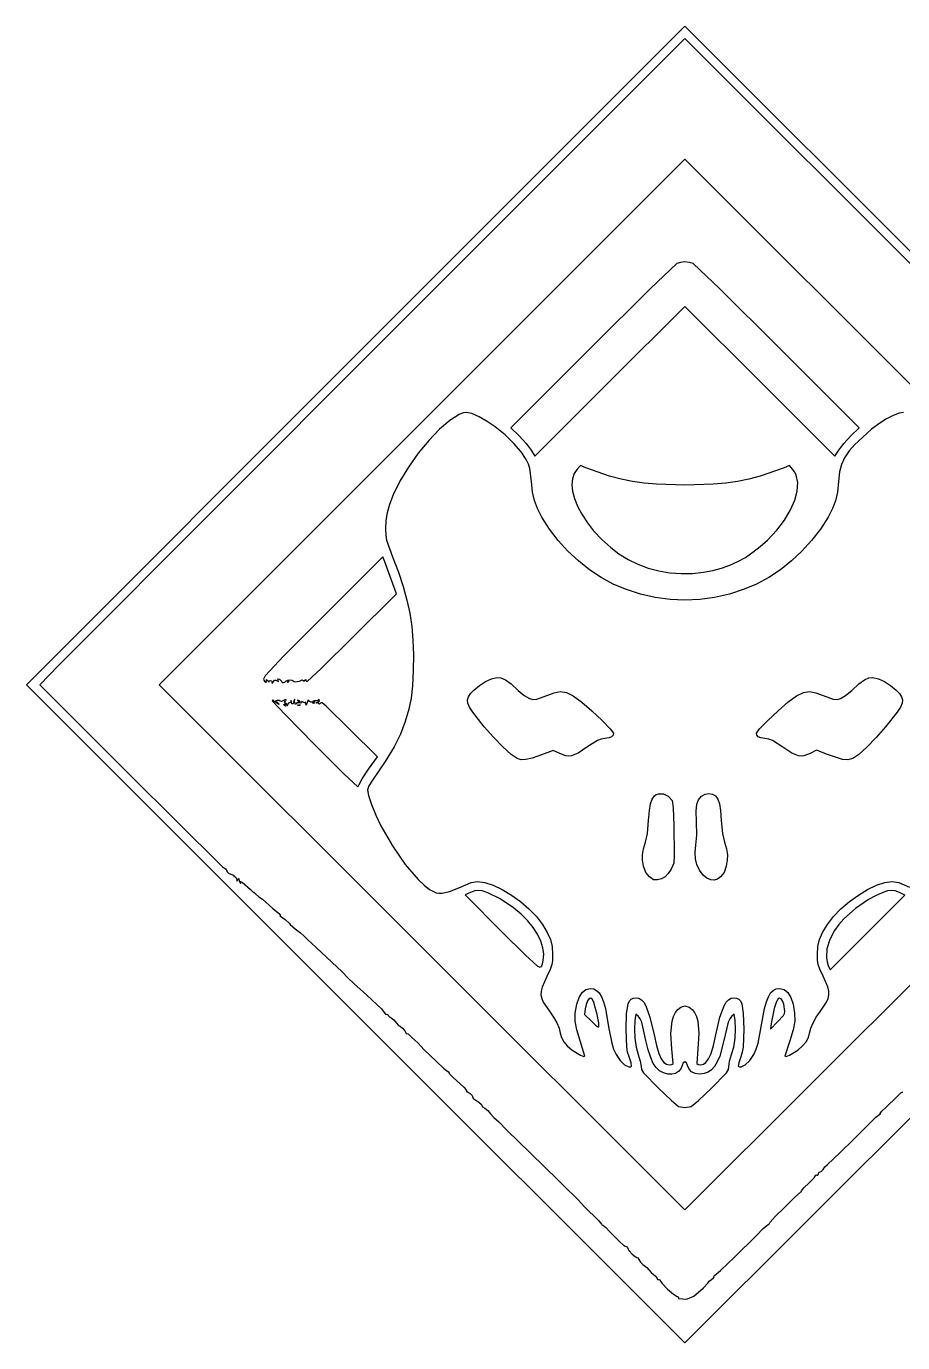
# Model space of a CAD drawing. Extents: x 247 to 565, y 428 to 746.
# Drawn here: x 247.3 to 458.4, y 428.4 to 745.5 of the extents above; entities that cross this region are included whole.
import ezdxf

# ---------------------------------------------------------------- set-up
doc = ezdxf.new("R2010")
doc.units = 0

msp = doc.modelspace()

# ---------------------------------------------------------------- linework, layer by layer
at = {"layer": 'Calque 1'}
for p, q in [((326.6513, 666.2106), (405.96, 745.5193)), ((405.96, 745.5193), (485.2688, 666.2106)), ((405.95995, 742.6081), (332.78605, 669.451)), ((479.13385, 669.451), (405.95995, 742.6081)), ((342.6586, 650.2033), (405.96, 713.5047)), ((405.96, 713.5047), (469.2614, 650.2033)), ((404.01597, 688.3705), (397.678202, 682.3415)), ((404.923717, 688.655519), (404.01597, 688.3705)), ((405.96036, 688.750525), (404.923717, 688.655519)), ((406.997003, 688.655519), (405.96036, 688.750525)), ((407.90475, 688.3705), (406.997003, 688.655519)), ((414.242487, 682.3415), (407.90475, 688.3705)), ((397.678202, 682.3415), (383.61137, 668.4021)), ((428.30935, 668.4021), (414.242487, 682.3415)), ((387.90255, 660.0133), (405.96035, 678.0493)), ((405.96035, 678.0493), (424.01817, 660.0133)), ((332.78605, 669.451), (255.08295, 591.5799)), ((247.3426, 586.9018), (326.6513, 666.2106)), ((383.61137, 668.4021), (364.04047, 648.8295)), ((447.88025, 648.8295), (428.30935, 668.4021)), ((369.84475, 641.9774), (387.90255, 660.0133)), ((424.01817, 660.0133), (442.07597, 641.9774)), ((279.3572, 586.9018), (342.6586, 650.2033)), ((349.346115, 650.601392), (346.879181, 648.469035)), ((351.549696, 652.004701), (349.346115, 650.601392)), ((352.506968, 652.38138), (351.549696, 652.004701)), ((353.34349, 652.5139), (352.506968, 652.38138)), ((354.604051, 652.231602), (353.34349, 652.5139)), ((356.363226, 651.467812), (354.604051, 652.231602)), ((358.346113, 650.360017), (356.363226, 651.467812)), ((360.27781, 649.0457), (358.346113, 650.360017)), ((454.52056, 650.946475), (452.8641, 649.92)), ((456.14083, 651.7715), (454.52056, 650.946475)), ((457.55974, 652.319175), (456.14083, 651.7715)), ((458.61212, 652.5136), (457.55974, 652.319175)), ((346.879181, 648.469035), (344.295324, 645.772687)), ((362.629935, 647.099586), (360.27781, 649.0457)), ((364.769121, 645.014337), (362.629935, 647.099586)), ((364.04047, 648.8295), (366.01657, 646.8586)), ((445.90415, 646.8586), (447.88025, 648.8295)), ((450.917625, 648.444341), (448.763196, 646.58815)), ((452.8641, 649.92), (450.917625, 648.444341)), ((344.295324, 645.772687), (341.740975, 642.677411)), ((366.519292, 642.97662), (364.769121, 645.014337)), ((366.01657, 646.8586), (367.68421, 645.03925)), ((367.68421, 645.03925), (368.91871, 643.4326)), ((443.00201, 643.4326), (444.236502, 645.03925)), ((444.236502, 645.03925), (445.90415, 646.8586)), ((446.823577, 644.734509), (445.52153, 643.2665)), ((448.763196, 646.58815), (446.823577, 644.734509)), ((341.740975, 642.677411), (339.362565, 639.348264)), ((367.70437, 641.1731), (366.519292, 642.97662)), ((368.268459, 640.015845), (367.70437, 641.1731)), ((368.91871, 643.4326), (369.84475, 641.9774)), ((442.07597, 641.9774), (443.00201, 643.4326)), ((444.368986, 641.544406), (443.636387, 639.967475)), ((445.52153, 643.2665), (444.368986, 641.544406)), ((339.362565, 639.348264), (337.306527, 635.950307)), ((368.604735, 639.012162), (368.268459, 640.015845)), ((368.97389, 635.8814), (368.604735, 639.012162)), ((379.290358, 637.75786), (378.856447, 636.502366)), ((380.0252, 638.8396), (379.290358, 637.75786)), ((380.78023, 639.6846), (380.0252, 638.8396)), ((382.05939, 639.1838), (380.78023, 639.6846)), ((387.826304, 637.180497), (382.05939, 639.1838)), ((429.86139, 639.1838), (424.094458, 637.180497)), ((431.14055, 639.6846), (429.86139, 639.1838)), ((431.89557, 638.8396), (431.14055, 639.6846)), ((432.40039, 638.154633), (431.89557, 638.8396)), ((432.774798, 637.382823), (432.40039, 638.154633)), ((433.143277, 635.609442), (432.774798, 637.382823)), ((443.202188, 638.185831), (442.94484, 635.8496)), ((443.636387, 639.967475), (443.202188, 638.185831)), ((337.306527, 635.950307), (335.71929, 632.6486)), ((369.250937, 633.323145), (368.97389, 635.8814)), ((378.856447, 636.502366), (378.721587, 635.083095)), ((378.721587, 635.083095), (378.883897, 633.510025)), ((390.564979, 636.45179), (387.826304, 637.180497)), ((393.312127, 635.8866), (390.564979, 636.45179)), ((396.146496, 635.471091), (393.312127, 635.8866)), ((399.146832, 635.191428), (396.146496, 635.471091)), ((405.96039, 634.9843), (399.146832, 635.191428)), ((412.773904, 635.191428), (405.96039, 634.9843)), ((415.774237, 635.471091), (412.773904, 635.191428)), ((418.608611, 635.8866), (415.774237, 635.471091)), ((421.35577, 636.45179), (418.608611, 635.8866)), ((424.094458, 637.180497), (421.35577, 636.45179)), ((433.022801, 633.580993), (433.143277, 635.609442)), ((442.94484, 635.8496), (442.667924, 633.309631)), ((335.71929, 632.6486), (334.830801, 630.294459)), ((369.700307, 631.254987), (369.250937, 633.323145)), ((370.416359, 629.355711), (369.700307, 631.254987)), ((378.883897, 633.510025), (379.341499, 631.793133)), ((379.341499, 631.793133), (380.092512, 629.942397)), ((431.402157, 629.005037), (432.435162, 631.359012)), ((432.435162, 631.359012), (433.022801, 633.580993)), ((442.217851, 631.248875), (441.501725, 629.352106)), ((442.667924, 633.309631), (442.217851, 631.248875)), ((334.262902, 628.306), (333.961776, 626.444816)), ((334.830801, 630.294459), (334.262902, 628.306)), ((371.49345, 627.3041), (370.416359, 629.355711)), ((380.092512, 629.942397), (381.135055, 627.967793)), ((381.135055, 627.967793), (382.46725, 625.8793)), ((429.945577, 626.580602), (431.402157, 629.005037)), ((441.501725, 629.352106), (440.42665, 627.3041)), ((333.961776, 626.444816), (333.8736, 624.4725)), ((373.339023, 624.412715), (371.49345, 627.3041)), ((382.46725, 625.8793), (383.974294, 623.988505)), ((428.087216, 624.147244), (429.945577, 626.580602)), ((440.42665, 627.3041), (438.581075, 624.412715)), ((333.8736, 624.4725), (333.90475, 622.962575)), ((333.90475, 622.962575), (334.095714, 621.731125)), ((334.095714, 621.731125), (335.54692, 617.7257)), ((375.444064, 621.668909), (373.339023, 624.412715)), ((377.775525, 619.10118), (375.444064, 621.668909)), ((383.974294, 623.988505), (385.954871, 621.902587)), ((385.954871, 621.902587), (388.088241, 619.937402)), ((424.110986, 620.194478), (425.84887, 621.7665)), ((425.84887, 621.7665), (428.087216, 624.147244)), ((436.476036, 621.668909), (434.144579, 619.10118)), ((438.581075, 624.412715), (436.476036, 621.668909)), ((380.300361, 616.738025), (377.775525, 619.10118)), ((388.088241, 619.937402), (390.05366, 618.4088)), ((390.05366, 618.4088), (392.282885, 617.054599)), ((420.544436, 617.601509), (422.347415, 618.808452)), ((422.347415, 618.808452), (424.110986, 620.194478)), ((434.144579, 619.10118), (431.619746, 616.738025)), ((333.17408, 617.6937), (319.28468, 603.817)), ((333.68238, 616.5079), (333.17408, 617.6937)), ((335.32603, 612.0683), (333.68238, 616.5079)), ((335.54692, 617.7257), (336.939306, 614.027085)), ((382.985528, 614.607942), (380.300361, 616.738025)), ((392.282885, 617.054599), (394.647711, 615.920816)), ((394.647711, 615.920816), (397.126247, 615.012168)), ((414.761867, 614.986055), (416.765381, 615.697224)), ((416.765381, 615.697224), (418.688331, 616.566737)), ((418.688331, 616.566737), (420.544436, 617.601509)), ((431.619746, 616.738025), (428.934583, 614.607942)), ((336.46138, 608.8145), (335.32603, 612.0683)), ((336.939306, 614.027085), (338.07966, 610.584414)), ((385.797978, 612.739428), (382.985528, 614.607942)), ((388.704668, 611.160982), (385.797978, 612.739428)), ((397.126247, 615.012168), (399.6966, 614.333375)), ((399.6966, 614.333375), (402.33688, 613.889154)), ((402.33688, 613.889154), (405.025194, 613.684222)), ((405.025194, 613.684222), (407.739651, 613.723298)), ((407.739651, 613.723298), (410.45836, 614.0111)), ((410.45827, 614.0111), (412.66407, 614.426318)), ((410.45836, 614.0111), (410.45827, 614.0111)), ((412.66407, 614.426318), (414.761867, 614.986055)), ((426.122133, 612.739428), (423.215441, 611.160982)), ((428.934583, 614.607942), (426.122133, 612.739428)), ((338.07966, 610.584414), (338.984034, 607.30952)), ((391.67255, 609.9011), (388.704668, 611.160982)), ((395.239259, 608.762178), (391.67255, 609.9011)), ((420.24755, 609.9011), (416.680854, 608.762178)), ((423.215441, 611.160982), (420.24755, 609.9011)), ((325.90228, 598.2529), (336.46138, 608.8145)), ((338.984034, 607.30952), (339.668476, 604.114237)), ((398.810399, 607.948662), (395.239259, 608.762178)), ((402.384494, 607.460553), (398.810399, 607.948662)), ((405.960065, 607.29785), (402.384494, 607.460553)), ((409.535634, 607.460553), (405.960065, 607.29785)), ((413.109723, 607.948662), (409.535634, 607.460553)), ((416.680854, 608.762178), (413.109723, 607.948662)), ((319.28468, 603.817), (309.313005, 593.757612)), ((339.668476, 604.114237), (340.149039, 600.9104)), ((340.149039, 600.9104), (340.441774, 597.609842)), ((318.347377, 590.79385), (325.90228, 598.2529)), ((340.441774, 597.609842), (340.56273, 594.124397)), ((309.313005, 593.757612), (304.84288, 589.0587)), ((340.56273, 594.124397), (340.52796, 590.3659)), ((255.08295, 591.5799), (250.55381, 586.8658)), ((315.01118, 587.6914), (318.347377, 590.79385)), ((340.52796, 590.3659), (340.361669, 586.623511)), ((326.585, 507.659), (247.3426, 586.9018)), ((250.55381, 586.8658), (272.48001, 564.9385)), ((342.5923, 523.6664), (279.3572, 586.9018)), ((304.84288, 589.0587), (304.441269, 588.245987)), ((304.441269, 588.245987), (304.500865, 588.004308)), ((304.500865, 588.004308), (304.72239, 587.7452)), ((304.72239, 587.7452), (305.088111, 587.456675)), ((305.088111, 587.456675), (305.15426, 587.8172)), ((305.15426, 587.8172), (305.210146, 588.184725)), ((305.210146, 588.184725), (305.57075, 587.8072)), ((305.57075, 587.8072), (305.815689, 587.5416)), ((305.814077, 587.8627), (306.06468, 587.955)), ((305.81972, 587.6243), (305.814077, 587.8627)), ((305.815689, 587.5416), (305.81972, 587.6243)), ((306.06468, 587.955), (306.362137, 587.819012)), ((306.362137, 587.819012), (306.49806, 587.492)), ((306.49806, 587.492), (306.54513, 587.202125)), ((306.54513, 587.202125), (306.67002, 587.426)), ((306.67002, 587.426), (307.10328, 588.0062)), ((307.10324, 588.0111), (307.416842, 588.047787)), ((307.10328, 588.0062), (307.10324, 588.0111)), ((307.416842, 588.047787), (307.77456, 587.8789)), ((307.77456, 587.8789), (308.05581, 587.713137)), ((307.98783, 588.0324), (307.938405, 588.36605)), ((307.938405, 588.36605), (308.33517, 588.2215)), ((308.05581, 587.713137), (307.98783, 588.0324)), ((308.33517, 588.2215), (308.85838, 587.6862)), ((308.85838, 587.6862), (308.971974, 587.479772)), ((308.971974, 587.479772), (309.249449, 587.4429)), ((309.249449, 587.4429), (309.595847, 587.562928)), ((309.595847, 587.562928), (309.91621, 587.8272)), ((309.91621, 587.8272), (310.299896, 588.051711)), ((310.263609, 587.8824), (310.1813, 587.6955)), ((310.1813, 587.6955), (310.29797, 587.431)), ((310.4615, 587.9601), (310.263609, 587.8824)), ((310.29797, 587.431), (310.57817, 587.6955)), ((310.299896, 588.051711), (310.840508, 588.103187)), ((310.611324, 587.8824), (310.4615, 587.9601)), ((310.57817, 587.6955), (310.611324, 587.8824)), ((310.57817, 587.6955), (310.57817, 587.6955)), ((310.840508, 588.103187), (311.403061, 587.98927)), ((311.403061, 587.98927), (311.85257, 587.7176)), ((311.85257, 587.7176), (312.171774, 587.588075)), ((312.171774, 587.588075), (312.60308, 587.7173)), ((312.60308, 587.7173), (313.09171, 587.8053)), ((313.09171, 587.8053), (313.46503, 587.9411)), ((313.46503, 587.9411), (313.798339, 588.116825)), ((313.798339, 588.116825), (314.02727, 587.9411)), ((314.02727, 587.9411), (314.224907, 587.785762)), ((314.224907, 587.785762), (314.44365, 587.9941)), ((314.44365, 587.9941), (314.621051, 588.198525)), ((314.621051, 588.198525), (314.67516, 588.0221)), ((314.67516, 588.0221), (314.775452, 587.788537)), ((314.775452, 587.788537), (315.01118, 587.6914)), ((355.10015, 585.5832), (356.440414, 586.717539)), ((356.440414, 586.717539), (357.891331, 587.652912)), ((357.891331, 587.652912), (359.339821, 588.326555)), ((359.339821, 588.326555), (360.6728, 588.6757)), ((360.6728, 588.6757), (361.636596, 588.610961)), ((361.636596, 588.610961), (362.734754, 588.117737)), ((362.734754, 588.117737), (364.08563, 587.12417)), ((364.08563, 587.12417), (365.80758, 585.5584)), ((446.11239, 585.5584), (447.83434, 587.12417)), ((447.83434, 587.12417), (449.185215, 588.117737)), ((449.185215, 588.117737), (450.28337, 588.610961)), ((450.28337, 588.610961), (451.24716, 588.6757)), ((451.24716, 588.6757), (452.580145, 588.326555)), ((452.580145, 588.326555), (454.028636, 587.652912)), ((454.028636, 587.652912), (455.479552, 586.717539)), ((455.479552, 586.717539), (456.81981, 585.5832)), ((340.04142, 583.692162), (339.479761, 581.015758)), ((340.361669, 586.623511), (340.04142, 583.692162)), ((353.57228, 583.289597), (353.797856, 584.026795)), ((353.797856, 584.026795), (354.314899, 584.764342)), ((354.314899, 584.764342), (355.10015, 585.5832)), ((365.80758, 585.5584), (367.276032, 584.332562)), ((367.276032, 584.332562), (368.53273, 583.576)), ((368.53273, 583.576), (369.330385, 583.356295)), ((370.277001, 583.438287), (374.47459, 584.931)), ((374.47459, 584.931), (375.937943, 585.274934)), ((375.937943, 585.274934), (377.396214, 585.064225)), ((377.396214, 585.064225), (379.062443, 584.227453)), ((379.062443, 584.227453), (381.14967, 582.6932)), ((430.77029, 582.6932), (432.857517, 584.227453)), ((432.857517, 584.227453), (434.523747, 585.064225)), ((434.523747, 585.064225), (435.982021, 585.274934)), ((435.982021, 585.274934), (437.44538, 584.931)), ((437.44538, 584.931), (441.642969, 583.438287)), ((442.589585, 583.356295), (443.38724, 583.576)), ((443.38724, 583.576), (444.643934, 584.332562)), ((444.643934, 584.332562), (446.11239, 585.5584)), ((456.81981, 585.5832), (457.605064, 584.764342)), ((457.605064, 584.764342), (458.122108, 584.026795)), ((458.122108, 584.026795), (458.347684, 583.289597)), ((306.590818, 583.222519), (306.58239, 583.063)), ((306.58239, 583.063), (309.772787, 579.643892)), ((306.689875, 583.2368), (306.590818, 583.222519)), ((307.19582, 582.8151), (306.689875, 583.2368)), ((308.12994, 582.1388), (307.19582, 582.8151)), ((307.77146, 583.1222), (307.369111, 583.025912)), ((307.369111, 583.025912), (307.80596, 582.6099)), ((308.20242, 583.079437), (307.77146, 583.1222)), ((307.80596, 582.6099), (308.141121, 582.277187)), ((308.141121, 582.277187), (308.12994, 582.1388)), ((308.47003, 582.9187), (308.20242, 583.079437)), ((308.765553, 582.868275), (308.47003, 582.9187)), ((309.26899, 583.0982), (308.765553, 582.868275)), ((309.742434, 583.329062), (309.26899, 583.0982)), ((309.396271, 582.156387), (309.526765, 582.268252)), ((309.472997, 581.969055), (309.396271, 582.156387)), ((309.77086, 581.7837), (309.472997, 581.969055)), ((309.50319, 582.795837), (309.58592, 582.9241)), ((309.78436, 582.4917), (309.50319, 582.795837)), ((309.526765, 582.268252), (309.85056, 582.2272)), ((309.58592, 582.9241), (309.819498, 583.014987)), ((309.91665, 583.2276), (309.742434, 583.329062)), ((310.094638, 581.818325), (309.77086, 581.7837)), ((310.119665, 582.181662), (309.78436, 582.4917)), ((309.819498, 583.014987), (309.91665, 583.2276)), ((309.85056, 582.2272), (310.119665, 582.181662)), ((310.31907, 582.1561), (310.094638, 581.818325)), ((310.501768, 582.4824), (310.31907, 582.1561)), ((310.70947, 582.5363), (310.501768, 582.4824)), ((310.904459, 582.5748), (310.70947, 582.5363)), ((311.0566, 582.8632), (310.904459, 582.5748)), ((311.15808, 583.090625), (311.0566, 582.8632)), ((311.20892, 582.7185), (311.15808, 583.090625)), ((311.308851, 582.3334), (311.20892, 582.7185)), ((311.50851, 582.2738), (311.308851, 582.3334)), ((311.663354, 582.447775), (311.50851, 582.2738)), ((311.81119, 583.2098), (311.65826, 582.6327)), ((311.65826, 582.6327), (311.663354, 582.447775)), ((312.009081, 583.446187), (311.81119, 583.2098)), ((311.926078, 582.766087), (311.95051, 583.1728)), ((312.05379, 582.3791), (311.926078, 582.766087)), ((311.95051, 583.1728), (312.009081, 583.446187)), ((312.23714, 582.167212), (312.05379, 582.3791)), ((312.29389, 582.3421), (312.23714, 582.167212)), ((312.460985, 582.553437), (312.29389, 582.3421)), ((312.9594, 582.5118), (312.460985, 582.553437)), ((312.74537, 583.1936), (312.625826, 583.121125)), ((312.625826, 583.121125), (312.82717, 582.933)), ((312.662671, 581.948387), (312.77748, 582.0553)), ((312.93733, 581.8954), (312.662671, 581.948387)), ((313.224, 582.933), (312.74537, 583.1936)), ((312.77748, 582.0554), (313.2846, 582.0344)), ((312.77748, 582.0553), (312.77748, 582.0554)), ((312.82717, 582.933), (313.29235, 582.6867)), ((313.248541, 581.927587), (312.93733, 581.8954)), ((313.454084, 582.469775), (312.9594, 582.5118)), ((313.22404, 582.933), (313.224, 582.933)), ((313.29235, 582.6867), (313.22404, 582.933)), ((313.2846, 582.0344), (313.248541, 581.927587)), ((313.62086, 582.6715), (313.454084, 582.469775)), ((313.699825, 582.862675), (313.62086, 582.6715)), ((313.992, 582.6895), (313.699825, 582.862675)), ((314.313531, 582.51945), (313.992, 582.6895)), ((314.50028, 582.7235), (314.313531, 582.51945)), ((314.610286, 582.770537), (314.50028, 582.7235)), ((314.68217, 582.4038), (314.610286, 582.770537)), ((314.767941, 582.013837), (314.68217, 582.4038)), ((315.01152, 582.6684), (314.767941, 582.013837)), ((315.252935, 583.255062), (315.01152, 582.6684)), ((315.40393, 583.1314), (315.252935, 583.255062)), ((315.569763, 582.833245), (315.40393, 583.1314)), ((315.842435, 582.684312), (315.569763, 582.833245)), ((316.14078, 582.703098), (315.842435, 582.684312)), ((316.38363, 582.9081), (316.14078, 582.703098)), ((316.365785, 582.4815), (316.39896, 582.6684)), ((316.51564, 582.4038), (316.365785, 582.4815)), ((316.643645, 583.03695), (316.38363, 582.9081)), ((316.39896, 582.6684), (316.67916, 582.9329)), ((316.39896, 582.6684), (316.39896, 582.6684)), ((316.713531, 582.4815), (316.51564, 582.4038)), ((317.06071, 583.0095), (316.643645, 583.03695)), ((316.67916, 582.9329), (316.79584, 582.6684)), ((316.79584, 582.6684), (316.713531, 582.4815)), ((317.440405, 582.997987), (317.06071, 583.0095)), ((317.249537, 582.52015), (317.55921, 582.7447)), ((317.39117, 582.5095), (317.249537, 582.52015)), ((317.718901, 582.520537), (317.39117, 582.5095)), ((317.58961, 583.1823), (317.440405, 582.997987)), ((317.55921, 582.7447), (317.951367, 583.072925)), ((317.677832, 583.347562), (317.58961, 583.1823)), ((317.88994, 583.3077), (317.677832, 583.347562)), ((317.85419, 582.3449), (317.718901, 582.520537)), ((317.951342, 582.260525), (317.85419, 582.3449)), ((317.951367, 583.072925), (317.88994, 583.3077)), ((318.18492, 582.4886), (317.951342, 582.260525)), ((318.327649, 582.57814), (318.18492, 582.4886)), ((318.572181, 582.515277), (318.327649, 582.57814)), ((319.583077, 581.739838), (318.572181, 582.515277)), ((325.2072, 576.2426), (319.583077, 581.739838)), ((339.479761, 581.015758), (338.58924, 578.0382)), ((353.661429, 582.471787), (353.57228, 583.289597)), ((354.088561, 581.492404), (353.661429, 582.471787)), ((354.876935, 580.270486), (354.088561, 581.492404)), ((369.330385, 583.356295), (370.277001, 583.438287)), ((381.14967, 582.6932), (383.540118, 580.633211)), ((383.540118, 580.633211), (386.025572, 578.297587)), ((425.894471, 578.297587), (428.379876, 580.633211)), ((428.379876, 580.633211), (430.77029, 582.6932)), ((441.642969, 583.438287), (442.589585, 583.356295)), ((457.831402, 581.492404), (457.043027, 580.270486)), ((458.258535, 582.471787), (457.831402, 581.492404)), ((458.347684, 583.289597), (458.258535, 582.471787)), ((309.772787, 579.643892), (316.75869, 572.524237)), ((338.58924, 578.0382), (337.442441, 574.98933)), ((357.63044, 576.7752), (354.876935, 580.270486)), ((386.025572, 578.297587), (387.976063, 576.30147)), ((423.943991, 576.30147), (425.894471, 578.297587)), ((457.043027, 580.270486), (454.28952, 576.7752)), ((331.89875, 569.546), (325.2072, 576.2426)), ((337.442441, 574.98933), (335.922539, 571.941462)), ((359.846585, 574.249436), (357.63044, 576.7752)), ((362.120602, 571.936587), (359.846585, 574.249436)), ((387.668525, 574.092573), (386.69515, 573.9233)), ((388.302622, 574.349287), (387.668525, 574.092573)), ((387.976063, 576.30147), (388.76162, 575.26)), ((388.649601, 574.727183), (388.302622, 574.349287)), ((388.76162, 575.26), (388.649601, 574.727183)), ((423.15835, 575.26), (423.943991, 576.30147)), ((423.270385, 574.727183), (423.15835, 575.26)), ((423.617361, 574.349287), (423.270385, 574.727183)), ((424.251446, 574.092573), (423.617361, 574.349287)), ((425.22481, 573.9233), (424.251446, 574.092573)), ((452.016541, 574.192212), (449.73733, 571.8553)), ((454.28952, 576.7752), (452.016541, 574.192212)), ((316.75869, 572.524237), (323.798518, 565.481964)), ((335.922539, 571.941462), (333.759442, 568.412264)), ((364.136998, 570.138895), (362.120602, 571.936587)), ((374.25847, 571.1008), (371.38997, 570.0389)), ((375.79917, 570.3644), (374.25847, 571.1008)), ((382.35266, 571.8334), (380.205351, 570.457522)), ((384.912259, 573.444075), (382.35266, 571.8334)), ((385.771255, 573.762775), (384.912259, 573.444075)), ((386.69515, 573.9233), (385.771255, 573.762775)), ((426.14871, 573.762775), (425.22481, 573.9233)), ((427.007709, 573.444075), (426.14871, 573.762775)), ((429.5673, 571.8334), (427.007709, 573.444075)), ((431.715908, 570.4566), (429.5673, 571.8334)), ((437.67815, 571.1088), (436.12912, 570.3684)), ((440.26755, 570.1177), (437.67815, 571.1088)), ((449.73733, 571.8553), (447.818794, 570.133898)), ((329.76425, 566.5342), (331.89875, 569.546)), ((333.759442, 568.412264), (330.68306, 563.9194)), ((365.58028, 569.1586), (364.136998, 570.138895)), ((366.536513, 568.856286), (365.58028, 569.1586)), ((365.58028, 569.1586), (365.58028, 569.1586)), ((367.619329, 568.871287), (366.536513, 568.856286)), ((369.135042, 569.25002), (367.619329, 568.871287)), ((371.38997, 570.0389), (369.135042, 569.25002)), ((377.298131, 569.805841), (375.79917, 570.3644)), ((377.966987, 569.732132), (377.298131, 569.805841)), ((378.643682, 569.809275), (377.966987, 569.732132)), ((380.205351, 570.457522), (378.643682, 569.809275)), ((433.278125, 569.8088), (431.715908, 570.4566)), ((433.95541, 569.732353), (433.278125, 569.8088)), ((434.625384, 569.80705), (433.95541, 569.732353)), ((436.12912, 570.3684), (434.625384, 569.80705)), ((443.92148, 568.9179), (440.26755, 570.1177)), ((445.209133, 568.815845), (443.92148, 568.9179)), ((443.92148, 568.9179), (443.92148, 568.9179)), ((446.408816, 569.170962), (445.209133, 568.815845)), ((447.818794, 570.133898), (446.408816, 569.170962)), ((272.48001, 564.9385), (294.55441, 543.079)), ((323.798518, 565.481964), (327.15069, 562.295)), ((328.211535, 564.226812), (329.76425, 566.5342)), ((327.15069, 562.295), (327.47569, 562.9085)), ((327.47569, 562.9085), (327.47578, 562.9089)), ((327.47578, 562.9089), (328.211535, 564.226812)), ((329.84434, 562.5348), (329.49549, 561.5696)), ((329.49549, 561.5696), (329.768447, 560.195392)), ((330.68306, 563.9194), (329.84434, 562.5348)), ((329.768447, 560.195392), (330.49289, 558.049387)), ((397.404891, 556.64618), (397.659767, 558.257737)), ((397.659767, 558.257737), (398.042298, 559.325002)), ((398.042298, 559.325002), (398.61545, 560.1126)), ((398.61545, 560.1126), (399.06643, 560.462998)), ((399.06643, 560.462998), (399.596321, 560.660381)), ((399.596321, 560.660381), (400.779982, 560.62485)), ((400.779982, 560.62485), (401.940728, 560.063494)), ((401.940728, 560.063494), (402.85285, 559.0338)), ((402.85285, 559.0338), (403.120399, 557.2791)), ((408.672002, 556.430375), (408.811189, 558.114)), ((408.811189, 558.114), (409.222886, 559.215925)), ((409.222886, 559.215925), (409.96676, 560.0378)), ((409.96676, 560.0378), (410.818893, 560.538598)), ((410.818893, 560.538598), (411.733139, 560.719662)), ((411.733139, 560.719662), (412.598662, 560.578545)), ((412.598662, 560.578545), (413.30463, 560.1128)), ((413.30463, 560.1128), (413.877776, 559.325202)), ((413.877776, 559.325202), (414.260304, 558.257937)), ((414.260304, 558.257937), (414.515179, 556.64638)), ((330.49289, 558.049387), (331.527181, 555.509014)), ((331.527181, 555.509014), (332.72968, 552.9517)), ((397.2147, 554.2257), (397.404891, 556.64618)), ((403.120399, 557.2791), (403.25816, 553.035)), ((408.74566, 553.8634), (408.672002, 556.430375)), ((414.515179, 556.64638), (414.70537, 554.2259)), ((332.72968, 552.9517), (335.497714, 548.08997)), ((396.912284, 551.048225), (397.2147, 554.2257)), ((403.25816, 553.035), (403.36898, 545.7446)), ((408.808401, 550.638237), (408.74566, 553.8634)), ((414.70537, 554.2259), (415.007787, 551.048425)), ((395.971869, 547.357334), (396.45248, 548.9758)), ((396.45248, 548.9758), (396.912284, 551.048225)), ((408.60976, 548.2956), (408.808401, 550.638237)), ((415.007787, 551.048425), (415.4676, 548.976)), ((415.4676, 548.976), (415.948206, 547.357534)), ((335.497714, 548.08997), (338.584346, 543.637037)), ((395.744989, 545.945925), (395.971869, 547.357334)), ((395.761962, 544.612403), (395.744989, 545.945925)), ((403.36898, 545.7446), (403.260754, 543.963137)), ((408.430794, 546.525275), (408.60976, 548.2956)), ((408.46137, 544.9714), (408.430794, 546.525275)), ((415.948206, 547.357534), (416.175082, 545.946125)), ((416.175082, 545.946125), (416.158108, 544.612603)), ((294.55441, 543.079), (295.28854, 542.5344)), ((295.28854, 542.5344), (295.701, 541.922)), ((338.584346, 543.637037), (341.672346, 540.008111)), ((396.01291, 543.2276), (395.761962, 544.612403)), ((396.551254, 541.697287), (396.01291, 543.2276)), ((402.64477, 542.484), (401.954823, 541.414269)), ((403.260754, 543.963137), (402.64477, 542.484)), ((408.817383, 543.570766), (408.46137, 544.9714)), ((409.473662, 542.201275), (408.817383, 543.570766)), ((415.90716, 543.2278), (415.373861, 541.707538)), ((416.158108, 544.612603), (415.90716, 543.2278)), ((295.701, 541.922), (295.620855, 541.888568)), ((295.620855, 541.888568), (295.672749, 541.800366)), ((295.672749, 541.800366), (296.049546, 541.5322)), ((296.049546, 541.5322), (297.03341, 541.1367)), ((297.03341, 541.1367), (297.323411, 541.054763)), ((297.323411, 541.054763), (297.34852, 540.8637)), ((297.34852, 540.8637), (297.354216, 540.676838)), ((297.354216, 540.676838), (297.59749, 540.5991)), ((297.59749, 540.5991), (297.901077, 540.4345)), ((297.901077, 540.4345), (298.02858, 540.0038)), ((298.02858, 540.0038), (298.076877, 539.568388)), ((298.076877, 539.568388), (298.27456, 539.9378)), ((298.27456, 539.9378), (298.492486, 540.230838)), ((298.492486, 540.230838), (298.63836, 539.5629)), ((298.63836, 539.5629), (298.91229, 539.0999)), ((298.96279, 539.2102), (298.896437, 539.533505)), ((298.896437, 539.533505), (299.337914, 539.313838)), ((298.91229, 539.0999), (299.031496, 539.0349)), ((299.031496, 539.0349), (298.96279, 539.2102)), ((299.337914, 539.313838), (301.30105, 537.5565)), ((341.672346, 540.008111), (343.117723, 538.632403)), ((351.87452, 538.1708), (354.435223, 539.242975)), ((354.435223, 539.242975), (356.03246, 539.5413)), ((356.03246, 539.5413), (357.791568, 539.302461)), ((357.791568, 539.302461), (359.802574, 538.629547)), ((397.39328, 540.6349), (396.551254, 541.697287)), ((398.357591, 539.922863), (397.39328, 540.6349)), ((397.39328, 540.6349), (397.39328, 540.6349)), ((399.36283, 539.8805), (398.357591, 539.922863)), ((400.344956, 540.137194), (399.36283, 539.8805)), ((401.198586, 540.640225), (400.344956, 540.137194)), ((401.954823, 541.414269), (401.198586, 540.640225)), ((410.320348, 541.047372), (409.473662, 542.201275)), ((411.24758, 540.2935), (410.320348, 541.047372)), ((412.191142, 539.907666), (411.24758, 540.2937)), ((411.24758, 540.2937), (411.24758, 540.2935)), ((413.016752, 539.836425), (412.191142, 539.907666)), ((413.785996, 540.086897), (413.016752, 539.836425)), ((414.56046, 540.666), (413.785996, 540.086897)), ((415.373861, 541.707538), (414.56046, 540.666)), ((452.117555, 538.629547), (454.12855, 539.302461)), ((454.12855, 539.302461), (455.88764, 539.5413)), ((455.88764, 539.5413), (457.484881, 539.242975)), ((457.484881, 539.242975), (460.04558, 538.1708)), ((301.30105, 537.5565), (301.983117, 536.925638)), ((301.983117, 536.925638), (302.143363, 536.824448)), ((302.143363, 536.824448), (302.14611, 536.895)), ((302.14611, 536.895), (302.167834, 536.961775)), ((302.167834, 536.961775), (302.51031, 536.5643)), ((302.51031, 536.5643), (303.34744, 535.8367)), ((343.117723, 538.632403), (344.44448, 537.6184)), ((344.44448, 537.6184), (346.011225, 536.764625)), ((346.011225, 536.764625), (346.654303, 536.663387)), ((346.654303, 536.663387), (347.48719, 536.6931)), ((347.48719, 536.6931), (349.283524, 537.092162)), ((349.283524, 537.092162), (351.87452, 538.1708)), ((354.32665, 536.8533), (352.99837, 536.2819)), ((352.99837, 536.2819), (361.95052, 527.3255)), ((355.384183, 537.257308), (354.32665, 536.8533)), ((356.232091, 537.382737), (355.384183, 537.257308)), ((357.160079, 537.224198), (356.232091, 537.382737)), ((358.45785, 536.7763), (357.160079, 537.224198)), ((361.456118, 535.373562), (358.45785, 536.7763)), ((359.802574, 538.629547), (361.967232, 537.587966)), ((361.967232, 537.587966), (364.187295, 536.243125)), ((364.187295, 536.243125), (366.364516, 534.660431)), ((445.555613, 534.660431), (447.732839, 536.243125)), ((447.732839, 536.243125), (449.952902, 537.587966)), ((449.89723, 527.2488), (458.89045, 536.2336)), ((449.952902, 537.587966), (452.117555, 538.629547)), ((451.826763, 536.071884), (450.187227, 535.197691)), ((453.46206, 536.7759), (451.826763, 536.071884)), ((454.778066, 537.224572), (453.46206, 536.7759)), ((455.735302, 537.38035), (454.778066, 537.224572)), ((456.597097, 537.246403), (455.735302, 537.38035)), ((457.62678, 536.8259), (456.597097, 537.246403)), ((458.89045, 536.2336), (457.62678, 536.8259)), ((303.34744, 535.8367), (304.240892, 535.257625)), ((304.240892, 535.257625), (306.6964, 532.9924)), ((306.6964, 532.9924), (308.39105, 531.6034)), ((364.68495, 533.1762), (361.456118, 535.373562)), ((366.497968, 531.675388), (364.68495, 533.1762)), ((366.364516, 534.660431), (368.400648, 532.905291)), ((368.400648, 532.905291), (370.197445, 531.043111)), ((441.722666, 531.043111), (443.519473, 532.905291)), ((443.519473, 532.905291), (445.555613, 534.660431)), ((447.017555, 533.03495), (444.197286, 530.480034)), ((450.187227, 535.197691), (447.017555, 533.03495)), ((308.39105, 531.6034), (308.506706, 531.52375)), ((308.45695, 531.3322), (308.4079, 531.162088)), ((308.4079, 531.162088), (308.52535, 531.1338)), ((308.506706, 531.52375), (308.45695, 531.3322)), ((308.52535, 531.1338), (309.711026, 530.370563)), ((309.711026, 530.370563), (310.71392, 529.359)), ((368.077737, 530.097045), (366.497968, 531.675388)), ((369.409079, 528.468165), (368.077737, 530.097045)), ((370.197445, 531.043111), (371.65666, 529.1393)), ((440.26344, 529.1393), (441.722666, 531.043111)), ((444.197286, 530.480034), (442.994502, 529.115622)), ((310.71392, 529.359), (310.90835, 529.1859)), ((310.90835, 529.1859), (312.09868, 528.1275)), ((312.09868, 528.1275), (313.33193, 527.1055)), ((313.33193, 527.1055), (314.24119, 526.3117)), ((361.95052, 527.3255), (367.559633, 521.737608)), ((370.476812, 526.815737), (369.409079, 528.468165)), ((371.265759, 525.166756), (370.476812, 526.815737)), ((371.65666, 529.1393), (372.802767, 527.229961)), ((372.802767, 527.229961), (373.544915, 525.518987)), ((438.37502, 525.518987), (439.117271, 527.229961)), ((439.117271, 527.229961), (440.26344, 529.1393)), ((441.97066, 527.7253), (440.82201, 525.546148)), ((440.90402, 518.2639), (449.89723, 527.2488)), ((442.994502, 529.115622), (441.97066, 527.7253)), ((314.24119, 526.3117), (315.05211, 525.518)), ((315.05211, 525.518), (317.12587, 523.5997)), ((317.12587, 523.5997), (323.43683, 517.7128)), ((405.9599, 460.4309), (342.5921, 523.6664)), ((342.5921, 523.6664), (342.5923, 523.6664)), ((371.760739, 523.548211), (371.265759, 525.166756)), ((371.946572, 521.987095), (371.760739, 523.548211)), ((373.544915, 525.518987), (373.946353, 523.81767)), ((373.946353, 523.81767), (374.07033, 521.9373)), ((469.3277, 523.6664), (405.9599, 460.4309)), ((437.84977, 521.9373), (437.973562, 523.81767)), ((437.973562, 523.81767), (438.37502, 525.518987)), ((440.166444, 523.304062), (440.034556, 521.169095)), ((440.82201, 525.546148), (440.166444, 523.304062)), ((367.559633, 521.737608), (370.354125, 519.235637)), ((371.624842, 519.639665), (371.80808, 520.5105)), ((371.80808, 520.5104), (371.946572, 521.987095)), ((371.80808, 520.5105), (371.80808, 520.5104)), ((374.049622, 520.518075), (373.892438, 519.480375)), ((374.07033, 521.9373), (374.049622, 520.518075)), ((437.870459, 520.520692), (437.84977, 521.9373)), ((438.025566, 519.485562), (437.870459, 520.520692)), ((440.034556, 521.169095), (440.174552, 520.194923)), ((440.174552, 520.194923), (440.45694, 519.3113)), ((323.43683, 517.7128), (324.86919, 516.2539)), ((370.354125, 519.235637), (371.032516, 518.909142)), ((371.032516, 518.909142), (371.411205, 519.074848)), ((371.411205, 519.074848), (371.624842, 519.639665)), ((373.47194, 518.348212), (372.66129, 516.6456)), ((373.892438, 519.480375), (373.47194, 518.348212)), ((438.43818, 518.364427), (438.025566, 519.485562)), ((439.23139, 516.6898), (438.43818, 518.364427)), ((440.45694, 519.3113), (440.90402, 518.2639)), ((324.86919, 516.2539), (326.18804, 514.9752)), ((326.18804, 514.9752), (329.31129, 512.1346)), ((371.559588, 514.087016), (371.312591, 513.088642)), ((372.66129, 516.6456), (371.559588, 514.087016)), ((382.074026, 513.492452), (383.15892, 513.7324)), ((383.15892, 513.7324), (383.980231, 513.624171)), ((427.939859, 513.624171), (428.76117, 513.7324)), ((428.76117, 513.7324), (429.846068, 513.492452)), ((440.332903, 514.112131), (439.23139, 516.6898)), ((440.580613, 513.101612), (440.332903, 514.112131)), ((329.31129, 512.1346), (331.72756, 509.9075)), ((371.312591, 513.088642), (371.275122, 512.189725)), ((371.275122, 512.189725), (371.452402, 511.324399)), ((371.452402, 511.324399), (371.84965, 510.426797)), ((379.92799, 509.9578), (380.451644, 511.59708)), ((380.451644, 511.59708), (381.169295, 512.777987)), ((381.169295, 512.777987), (382.074026, 513.492452)), ((382.504626, 510.763575), (382.177087, 509.913778)), ((382.893907, 511.304034), (382.504626, 510.763575)), ((383.28876, 511.4262), (382.893907, 511.304034)), ((383.660556, 511.108155), (383.28876, 511.4262)), ((384.028329, 510.373437), (383.660556, 511.108155)), ((383.980231, 513.624171), (384.695028, 513.278655)), ((384.695028, 513.278655), (385.318239, 512.664608)), ((385.318239, 512.664608), (385.86479, 511.750787)), ((385.86479, 511.750787), (386.349608, 510.50595)), ((392.261764, 510.037687), (392.57157, 510.735545)), ((392.57157, 510.735545), (392.985772, 511.184402)), ((392.985772, 511.184402), (393.516922, 511.424329)), ((393.516922, 511.424329), (394.17757, 511.4954)), ((394.17757, 511.4954), (394.848424, 511.386735)), ((394.848424, 511.386735), (395.45739, 511.04332)), ((395.45739, 511.04332), (396.017226, 510.43903)), ((415.90284, 510.43903), (416.462676, 511.04332)), ((416.462676, 511.04332), (417.071643, 511.386735)), ((417.071643, 511.386735), (417.7425, 511.4954)), ((417.7425, 511.4954), (418.403147, 511.424329)), ((418.403147, 511.424329), (418.934295, 511.184402)), ((418.934295, 511.184402), (419.348495, 510.735545)), ((419.348495, 510.735545), (419.658299, 510.037687)), ((425.570488, 510.50595), (426.055305, 511.750787)), ((426.055305, 511.750787), (426.601854, 512.664608)), ((426.601854, 512.664608), (427.225063, 513.278655)), ((427.225063, 513.278655), (427.939859, 513.624171)), ((428.30892, 511.2036), (427.914874, 510.398969)), ((428.692826, 511.44315), (428.30892, 511.2036)), ((429.09321, 511.2456), (428.692826, 511.44315)), ((429.439379, 510.763233), (429.09321, 511.2456)), ((429.740716, 509.997712), (429.439379, 510.763233)), ((429.846068, 513.492452), (430.7508, 512.777987)), ((430.7508, 512.777987), (431.468452, 511.59708)), ((431.468452, 511.59708), (431.99211, 509.9578)), ((440.053499, 510.415056), (440.445749, 511.317097)), ((440.445749, 511.317097), (440.619841, 512.191275)), ((440.619841, 512.191275), (440.580613, 513.101612)), ((326.5851, 507.659), (326.585, 507.659)), ((405.9601, 428.4163), (326.5851, 507.659)), ((331.72756, 509.9075), (332.885292, 508.831525)), ((332.885292, 508.831525), (333.77925, 507.6651)), ((333.77925, 507.6651), (333.810799, 507.5672)), ((333.810799, 507.5672), (334.08144, 507.5263)), ((334.08144, 507.5263), (334.392877, 507.45105)), ((334.392877, 507.45105), (334.52241, 507.2702)), ((371.84965, 510.426797), (373.32493, 508.2713)), ((373.32493, 508.2713), (374.333812, 506.836497)), ((379.53275, 505.847875), (379.551805, 507.794622)), ((379.551805, 507.794622), (379.92799, 509.9578)), ((381.96746, 508.8636), (381.80451, 507.4877)), ((381.80451, 507.4877), (383.49732, 505.7761)), ((382.177087, 509.913778), (381.96746, 508.8636)), ((384.81508, 507.4909), (384.028329, 510.373437)), ((385.22367, 505.414384), (384.81508, 507.4909)), ((384.81508, 507.4909), (384.81508, 507.4909)), ((386.349608, 510.50595), (386.787622, 508.898852)), ((386.787622, 508.898852), (387.58294, 504.4729)), ((391.81547, 503.9548), (391.905133, 507.73468)), ((391.905133, 507.73468), (392.261764, 510.037687)), ((394.09821, 507.5772), (393.90707, 506.0474)), ((394.74045, 506.9739), (394.09821, 507.5772)), ((396.017226, 510.43903), (396.540689, 509.547737)), ((396.540689, 509.547737), (397.529523, 506.799636)), ((403.213953, 507.022889), (403.675133, 507.977383)), ((403.675133, 507.977383), (404.26041, 508.706813)), ((404.26041, 508.706813), (404.96785, 509.2021)), ((404.96785, 509.2021), (405.960035, 509.554675)), ((405.960035, 509.554675), (406.95222, 509.2021)), ((485.3352, 507.659), (405.9601, 428.4163)), ((406.95222, 509.2021), (407.659671, 508.706813)), ((407.659671, 508.706813), (408.244952, 507.977383)), ((408.244952, 507.977383), (408.706132, 507.022889)), ((414.390546, 506.799636), (415.379377, 509.547737)), ((415.379377, 509.547737), (415.90284, 510.43903)), ((417.82193, 507.5772), (417.17969, 506.9739)), ((418.01308, 506.0474), (417.82193, 507.5772)), ((419.658299, 510.037687), (420.014928, 507.73468)), ((420.014928, 507.73468), (420.1046, 503.9548)), ((424.33716, 504.4729), (425.132477, 508.898852)), ((425.132477, 508.898852), (425.570488, 510.50595)), ((427.444454, 508.888325), (426.70595, 505.33)), ((427.914874, 510.398969), (427.444454, 508.888325)), ((429.685536, 507.19645), (429.959314, 507.710084)), ((430.03558, 508.1805), (429.740716, 509.997712)), ((429.959314, 507.710084), (430.03558, 508.1805)), ((430.03558, 508.1805), (430.03558, 508.1805)), ((431.99211, 509.9578), (432.368295, 507.794622)), ((432.368295, 507.794622), (432.387349, 505.847875)), ((437.586287, 506.836497), (438.59517, 508.2713)), ((438.59517, 508.2713), (440.053499, 510.415056)), ((334.52241, 507.2702), (334.714117, 506.98885)), ((334.714117, 506.98885), (335.17503, 506.6721)), ((335.17503, 506.6721), (335.832845, 506.1637)), ((335.832845, 506.1637), (336.49795, 505.4216)), ((336.49795, 505.4216), (336.971347, 504.84845)), ((336.971347, 504.84845), (337.16825, 504.7463)), ((337.16825, 504.7463), (337.401411, 504.687588)), ((337.401411, 504.687588), (337.962, 504.219)), ((337.962, 504.219), (338.522585, 503.575325)), ((374.333812, 506.836497), (375.107287, 505.469475)), ((375.107287, 505.469475), (375.642627, 504.175766)), ((379.902405, 503.753566), (379.53275, 505.847875)), ((383.49732, 505.7761), (384.660011, 504.680903)), ((384.660011, 504.680903), (385.003288, 504.475554)), ((385.003288, 504.475554), (385.203721, 504.519025)), ((385.203721, 504.519025), (385.22367, 505.414384)), ((387.58294, 504.4729), (388.325541, 500.5419)), ((393.90707, 506.0474), (393.791781, 503.977798)), ((395.191278, 506.44525), (394.74045, 506.9739)), ((395.557834, 505.589225), (395.191278, 506.44525)), ((396.57267, 501.2149), (395.557834, 505.589225)), ((397.529523, 506.799636), (398.52595, 502.59)), ((402.594328, 502.899836), (402.878802, 505.852412)), ((402.878802, 505.852412), (403.213953, 507.022889)), ((408.706132, 507.022889), (409.041279, 505.852412)), ((409.041279, 505.852412), (409.325744, 502.899836)), ((413.39412, 502.59), (414.390546, 506.799636)), ((416.36231, 505.589225), (415.34747, 501.2149)), ((416.728866, 506.44525), (416.36231, 505.589225)), ((417.17969, 506.9739), (416.728866, 506.44525)), ((418.128376, 503.977798), (418.01308, 506.0474)), ((423.594558, 500.5419), (424.33716, 504.4729)), ((426.53532, 503.9548), (428.28619, 505.667)), ((426.70595, 505.33), (426.53532, 503.9548)), ((428.28619, 505.667), (429.685536, 507.19645)), ((432.387349, 505.847875), (432.017691, 503.753566)), ((436.277469, 504.175766), (436.812809, 505.469475)), ((436.812809, 505.469475), (437.586287, 506.836497)), ((338.522585, 503.575325), (338.75575, 503.0956)), ((338.75575, 503.0956), (338.830926, 502.885638)), ((338.830926, 502.885638), (339.01168, 502.8907)), ((339.01168, 502.8907), (339.291386, 502.844175)), ((339.291386, 502.844175), (339.60449, 502.5095)), ((339.60449, 502.5095), (340.15379, 501.97)), ((340.15379, 501.97), (341.6115, 500.6195)), ((375.642627, 504.175766), (375.9371, 502.9609)), ((375.9371, 502.9609), (376.225156, 501.916434)), ((376.225156, 501.916434), (376.783916, 500.907575)), ((380.69235, 501.1477), (379.902405, 503.753566)), ((381.88298, 497.4171), (380.69235, 501.1477)), ((391.928474, 499.6025), (391.81547, 503.9548)), ((393.791781, 503.977798), (393.906116, 501.752112)), ((393.906116, 501.752112), (394.225174, 499.62057)), ((397.115549, 498.956011), (396.57267, 501.2149)), ((398.52595, 502.59), (399.112112, 500.011706)), ((402.83718, 499.1923), (402.594328, 502.899836)), ((409.325744, 502.899836), (409.08289, 499.1923)), ((412.807958, 500.011706), (413.39412, 502.59)), ((415.34747, 501.2149), (414.337232, 497.449006)), ((417.694993, 499.62057), (418.014051, 501.752112)), ((418.014051, 501.752112), (418.128376, 503.977798)), ((420.1046, 503.9548), (419.991577, 499.6025)), ((431.22774, 501.1477), (430.03712, 497.4171)), ((432.017691, 503.753566), (431.22774, 501.1477)), ((435.136183, 500.907575), (435.694944, 501.916434)), ((435.694944, 501.916434), (435.983, 502.9609)), ((435.983, 502.9609), (436.277469, 504.175766)), ((341.6115, 500.6195), (343.17998, 498.9659)), ((343.17998, 498.9659), (346.04227, 496.2154)), ((376.783916, 500.907575), (377.628578, 499.912628)), ((377.628578, 499.912628), (378.77434, 498.9099)), ((378.77434, 498.9099), (380.781394, 497.675475)), ((388.325541, 500.5419), (388.783274, 499.142959)), ((388.783274, 499.142959), (389.37847, 497.8262)), ((392.143114, 498.435128), (391.928474, 499.6025)), ((392.53845, 497.2413), (392.143114, 498.435128)), ((394.225174, 499.62057), (394.72405, 497.8334)), ((397.706635, 497.100912), (397.115549, 498.956011)), ((399.112112, 500.011706), (399.676712, 498.1164)), ((399.676712, 498.1164), (400.261012, 496.788319)), ((403.11512, 495.6866), (402.83718, 499.1923)), ((409.08289, 499.1923), (408.80495, 495.6866)), ((411.659054, 496.788319), (412.243356, 498.1164)), ((412.243356, 498.1164), (412.807958, 500.011706)), ((417.19609, 497.8334), (417.694993, 499.62057)), ((419.776952, 498.435128), (419.38162, 497.2413)), ((419.991577, 499.6025), (419.776952, 498.435128)), ((422.54162, 497.8262), (423.136822, 499.142959)), ((423.136822, 499.142959), (423.594558, 500.5419)), ((431.138705, 497.675475), (433.14575, 498.9099)), ((433.14575, 498.9099), (434.291518, 499.912628)), ((434.291518, 499.912628), (435.136183, 500.907575)), ((346.04227, 496.2154), (347.920877, 494.486913)), ((380.781394, 497.675475), (381.56703, 497.365866)), ((381.56703, 497.365866), (381.88298, 497.4171)), ((389.37847, 497.8262), (390.326291, 496.397123)), ((390.326291, 496.397123), (391.430942, 495.335387)), ((391.430942, 495.335387), (392.441623, 494.827133)), ((392.441623, 494.827133), (392.833348, 494.83873)), ((392.999442, 495.795337), (392.53845, 497.2413)), ((392.833348, 494.83873), (393.10753, 495.0585)), ((393.1075, 495.0585), (392.999442, 495.795337)), ((393.10753, 495.0585), (393.1075, 495.0585)), ((394.72405, 497.8334), (395.211452, 496.232562)), ((395.211452, 496.232562), (395.41663, 494.9339)), ((395.41663, 494.9339), (395.504644, 494.238542)), ((398.337351, 495.672658), (397.706635, 497.100912)), ((398.99912, 494.6943), (398.337351, 495.672658)), ((399.86494, 493.931275), (398.99912, 494.6943)), ((400.261012, 496.788319), (400.90627, 495.9117)), ((400.90627, 495.9117), (401.481087, 495.545314)), ((401.481087, 495.545314), (402.166174, 495.372887)), ((402.166174, 495.372887), (402.773521, 495.413592)), ((402.773521, 495.413592), (403.11512, 495.6866)), ((405.31337, 495.2092), (404.990856, 494.349286)), ((405.549187, 495.837912), (405.31337, 495.2092)), ((405.96007, 496.0362), (405.549187, 495.837912)), ((406.370952, 495.837912), (405.96007, 496.0362)), ((406.60677, 495.2092), (406.370952, 495.837912)), ((406.939449, 494.305095), (406.60677, 495.2092)), ((408.80495, 495.6866), (409.146545, 495.413592)), ((409.146545, 495.413592), (409.753891, 495.372887)), ((409.753891, 495.372887), (410.438977, 495.545314)), ((410.438977, 495.545314), (411.01379, 495.9117)), ((411.01379, 495.9117), (411.659054, 496.788319)), ((413.102077, 494.952825), (412.363487, 494.130228)), ((413.755104, 496.052331), (413.102077, 494.952825)), ((414.337232, 497.449006), (413.755104, 496.052331)), ((416.415518, 494.238569), (416.50352, 494.9339)), ((416.50352, 494.9339), (416.70858, 496.232562)), ((416.70858, 496.232562), (417.19609, 497.8334)), ((418.920619, 495.795337), (418.81256, 495.0585)), ((418.81256, 495.0585), (419.086742, 494.83873)), ((419.38162, 497.2413), (418.920619, 495.795337)), ((419.086742, 494.83873), (419.478467, 494.827133)), ((419.478467, 494.827133), (420.489148, 495.335387)), ((420.489148, 495.335387), (421.593799, 496.397123)), ((421.593799, 496.397123), (422.54162, 497.8262)), ((430.03712, 497.4171), (430.35307, 497.365866)), ((430.35307, 497.365866), (431.138705, 497.675475)), ((347.920877, 494.486913), (348.87202, 493.768)), ((348.87202, 493.768), (349.032362, 493.723)), ((349.032362, 493.723), (349.00969, 493.615)), ((349.00969, 493.615), (349.273759, 493.187916)), ((349.273759, 493.187916), (350.132707, 492.2798)), ((350.132707, 492.2798), (352.71323, 489.9363)), ((395.504644, 494.238542), (395.994112, 493.428537)), ((395.994112, 493.428537), (399.56597, 489.7196)), ((400.820386, 493.413742), (399.86494, 493.931275)), ((401.80971, 493.137154), (400.820386, 493.413742)), ((402.777166, 493.096962), (401.80971, 493.137154)), ((403.667007, 493.288619), (402.777166, 493.096962)), ((404.423486, 493.707577), (403.667007, 493.288619)), ((404.990856, 494.349286), (404.423486, 493.707577)), ((407.542055, 493.647337), (406.939449, 494.305095)), ((408.397238, 493.248536), (407.542055, 493.647337)), ((409.48765, 493.1213), (408.397238, 493.248536)), ((410.570941, 493.234725), (409.48765, 493.1213)), ((411.524664, 493.564281), (410.570941, 493.234725)), ((412.363487, 494.130228), (411.524664, 493.564281)), ((412.35417, 489.7213), (415.926115, 493.428825)), ((415.926115, 493.428825), (416.415518, 494.238569)), ((352.71323, 489.9363), (353.273399, 489.3401)), ((353.273399, 489.3401), (353.39841, 488.9152)), ((353.39841, 488.9152), (353.339485, 488.757688)), ((353.339485, 488.757688), (353.44421, 488.8095)), ((353.44421, 488.8095), (353.784882, 488.777628)), ((353.784882, 488.777628), (354.271041, 488.431825)), ((354.271041, 488.431825), (354.706563, 487.948509)), ((399.56597, 489.7196), (402.687781, 486.726125)), ((409.207871, 486.723512), (412.35417, 489.7213)), ((457.04812, 487.7126), (457.956992, 488.57215)), ((457.956992, 488.57215), (458.43718, 488.8275)), ((354.706563, 487.948509), (354.89532, 487.5041)), ((354.89532, 487.5041), (354.962354, 487.256413)), ((354.962354, 487.256413), (355.12352, 487.1534)), ((355.12352, 487.1534), (356.313084, 486.38435)), ((356.313084, 486.38435), (356.923257, 485.821794)), ((356.923257, 485.821794), (357.1175, 485.495)), ((357.1175, 485.495), (357.239769, 485.263163)), ((357.239769, 485.263163), (357.73337, 484.9051)), ((402.687781, 486.726125), (404.37257, 485.3297)), ((404.37257, 485.3297), (405.91018, 485.064837)), ((405.91018, 485.064837), (407.4642, 485.3147)), ((407.4642, 485.3146), (409.207871, 486.723512)), ((407.4642, 485.3147), (407.4642, 485.3146)), ((454.33442, 485.0905), (457.04812, 487.7126)), ((357.73337, 484.9051), (358.450057, 484.3242)), ((358.450057, 484.3242), (359.10871, 483.5564)), ((359.10871, 483.5564), (359.91001, 482.6555)), ((359.91001, 482.6555), (361.13267, 481.5773)), ((450.11855, 480.9028), (451.953894, 482.701137)), ((451.953894, 482.701137), (452.87462, 483.4491)), ((452.87462, 483.4491), (453.019485, 483.494675)), ((452.98945, 483.6037), (453.320779, 484.104212)), ((453.019485, 483.494675), (452.98945, 483.6037)), ((453.320779, 484.104212), (454.33442, 485.0905)), ((361.13267, 481.5773), (363.0974, 479.606)), ((363.0974, 479.606), (368.83164, 474.0034)), ((446.57774, 477.3971), (450.11855, 480.9028)), ((443.27044, 474.1786), (446.57774, 477.3971)), ((368.83164, 474.0034), (375.38464, 467.6451)), ((440.25401, 471.3343), (443.27044, 474.1786)), ((438.15477, 469.132), (438.314039, 469.487125)), ((438.314039, 469.487125), (438.49397, 469.5646)), ((438.49397, 469.5646), (438.79807, 469.67135)), ((438.79807, 469.67135), (439.25589, 470.0967)), ((439.25589, 470.0967), (439.65695, 470.7491)), ((439.65695, 470.7491), (440.25401, 471.3343)), ((375.38464, 467.6451), (377.13234, 465.8669)), ((434.570486, 465.694812), (435.84557, 466.9132)), ((435.84557, 466.9132), (437.073405, 468.104625)), ((437.073405, 468.104625), (437.50282, 468.74)), ((437.50282, 468.74), (437.499396, 468.85025)), ((437.499396, 468.85025), (437.68693, 468.779)), ((437.68693, 468.779), (437.963465, 468.775462)), ((437.963465, 468.775462), (438.15477, 469.132)), ((377.13234, 465.8669), (379.74049, 463.3449)), ((379.74049, 463.3449), (380.22166, 462.8117)), ((429.9499, 461.0007), (432.38548, 463.4481)), ((432.38548, 463.4481), (433.77455, 464.6642)), ((433.77455, 464.6642), (433.944259, 464.761337)), ((433.944259, 464.761337), (434.0275, 464.9949)), ((434.0275, 464.9949), (434.570486, 465.694812)), ((380.22166, 462.8117), (381.78547, 461.1581)), ((381.78547, 461.1581), (385.136814, 457.884713)), ((427.67412, 458.8059), (429.9499, 461.0007)), ((385.136814, 457.884713), (385.85157, 456.97)), ((385.85157, 456.97), (385.948722, 456.790988)), ((385.948722, 456.790988), (386.1823, 456.7028)), ((386.1823, 456.7028), (386.804482, 456.233625)), ((424.8073, 455.9135), (426.07237, 456.9913)), ((426.07237, 456.9913), (426.316087, 457.116312)), ((426.316087, 457.116312), (426.51284, 457.4169)), ((426.51284, 457.4169), (427.67412, 458.8059)), ((386.804482, 456.233625), (387.83594, 455.1388)), ((387.83594, 455.1388), (389.36538, 453.5748)), ((389.36538, 453.5748), (390.38498, 452.6253)), ((417.90349, 449.0538), (423.18802, 454.2599)), ((423.18802, 454.2599), (424.8073, 455.9135)), ((390.38498, 452.6253), (391.070182, 451.971225)), ((391.070182, 451.971225), (391.57582, 451.6992)), ((391.57582, 451.6992), (391.893342, 451.563213)), ((391.893342, 451.563213), (392.12625, 451.2362)), ((392.12625, 451.2362), (392.546863, 450.5684)), ((392.546863, 450.5684), (393.24333, 449.7767)), ((393.24333, 449.7767), (393.940307, 449.1428)), ((393.940307, 449.1428), (394.36245, 448.9484)), ((394.36245, 448.9484), (394.592895, 448.850013)), ((394.592895, 448.850013), (394.83609, 448.4217)), ((394.83609, 448.4217), (395.231461, 447.814825)), ((395.231461, 447.814825), (395.82778, 447.2876)), ((395.82778, 447.2876), (396.76962, 446.4964)), ((414.551029, 445.805075), (417.90349, 449.0538)), ((396.76962, 446.4964), (397.830944, 445.322963)), ((397.830944, 445.322963), (398.80565, 444.5555)), ((398.80565, 444.5555), (399.16436, 443.9997)), ((399.16436, 443.9997), (399.349916, 443.658225)), ((412.38403, 443.653), (412.856501, 444.010612)), ((412.856501, 444.010612), (412.95968, 444.3104)), ((412.912992, 444.471675), (413.02508, 444.4963)), ((412.95968, 444.3104), (412.912992, 444.471675)), ((413.02508, 444.4963), (414.551029, 445.805075)), ((399.349916, 443.658225), (399.59209, 443.6184)), ((399.59209, 443.6184), (399.791535, 443.6592)), ((399.791535, 443.6592), (399.87449, 443.5128)), ((399.87449, 443.5128), (400.461405, 442.678583)), ((400.461405, 442.678583), (401.792625, 441.332463)), ((401.792625, 441.332463), (403.223865, 440.080411)), ((408.0767, 439.6246), (410.416224, 441.618812)), ((410.416224, 441.618812), (411.508733, 442.74137)), ((411.508733, 442.74137), (411.82124, 443.2435)), ((411.82124, 443.2435), (412.38403, 443.653)), ((403.223865, 440.080411), (404.11084, 439.5284)), ((404.11084, 439.5284), (404.295567, 439.437725)), ((404.295567, 439.437725), (404.3724, 439.2197)), ((404.3724, 439.2197), (404.416191, 439.045463)), ((404.416191, 439.045463), (404.52143, 439.06)), ((404.52143, 439.06), (405.38133, 439.016)), ((405.38133, 439.016), (405.990426, 438.91453)), ((405.990426, 438.91453), (406.588962, 438.969838)), ((406.588962, 438.969838), (408.07657, 439.6238)), ((408.07657, 439.6238), (408.0767, 439.6246))]:
    msp.add_line(p, q, dxfattribs=at)

doc.saveas('drawing.dxf')
